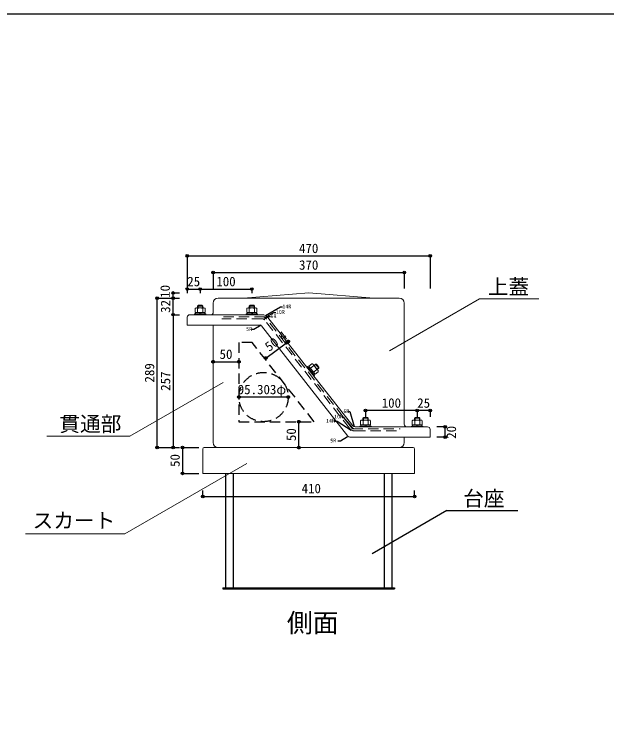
# Model space of a CAD drawing. Units: millimetres at full size, sheet at 1:10. Extents: x -4239 to 4225, y -1370 to 1390.
# Drawn here: x 1223 to 2369, y 10 to 1390 of the extents above; entities that cross this region are included whole.
import ezdxf
from ezdxf.enums import TextEntityAlignment as Align

# ---------------------------------------------------------------- set-up
doc = ezdxf.new("R2010")
doc.units = ezdxf.units.MM
doc.header["$LTSCALE"] = 10
doc.header["$PDMODE"] = 32
doc.header["$PDSIZE"] = 5
doc.linetypes.add('DASHED2', pattern=[3, 2, -1])
doc.layers.add('0-0_FRP', color=7, linetype='Continuous', lineweight=18)
for name, color, linetype in [('0-1_SUS', 7, 'Continuous'), ('0-3_開口寸法', 3, 'DASHED2'), ('0-8_FRP寸法', 3, 'Continuous'), ('0-F_図面枠', 7, 'Continuous'), ('3-8', 4, 'Continuous')]:
    doc.layers.add(name, color=color, linetype=linetype)
doc.styles.add('ＭＳ ゴシック', font='')
doc.styles.get('ＭＳ ゴシック').set_extended_font_data('MS Gothic')

msp = doc.modelspace()

# ---------------------------------------------------------------- linework, layer by layer
at = {"layer": '0-0_FRP', "color": 4}
for p, q in [((1607.49, 812.3), (1607.49, 831.3)), ((1617.49, 841.3), (1712.49, 841.3)), ((1712.49, 841.3), (1872.49, 841.3)), ((1967.49, 841.3), (1872.49, 841.3)), ((1977.49, 597.3), (1977.49, 831.3)), ((1578.29, 826.81), (1578.29, 824.17)), ((1578.29, 824.17), (1578.29, 822.4)), ((1586.69, 822.4), (1586.69, 826.81)), ((1678.29, 826.81), (1678.29, 824.17)), ((1678.29, 824.17), (1678.29, 822.4)), ((1686.69, 822.4), (1686.69, 826.81)), ((1557.49, 804.3), (1557.49, 789.3)), ((1562.49, 809.3), (1582.49, 809.3)), ((1702.62, 809.3), (1582.49, 809.3)), ((1877.64, 594.6), (1713.64, 803.94)), ((1697.26, 789.3), (1557.49, 789.3)), ((1607.49, 789.3), (1607.49, 604.3)), ((1868.2, 574.22), (1701.2, 787.39)), ((1803.36, 710.65), (1806.83, 713.37)), ((1898.29, 609.81), (1898.29, 607.17)), ((1906.69, 605.4), (1906.69, 609.81)), ((1977.49, 597.3), (1977.49, 608.3)), ((1998.29, 609.81), (1998.29, 607.17)), ((2006.69, 605.4), (2006.69, 609.81)), ((1607.49, 606.3), (1607.49, 562.3)), ((1898.29, 607.17), (1898.29, 605.4)), ((1998.29, 607.17), (1998.29, 605.4)), ((1882.36, 592.3), (2002.49, 592.3)), ((2022.49, 592.3), (2002.49, 592.3)), ((1872.13, 572.3), (2023.49, 572.3)), ((1977.49, 572.3), (1977.49, 562.3)), ((1590.49, 552.3), (1617.49, 552.3)), ((1597.49, 552.3), (1666.49, 552.3)), ((1617.49, 552.3), (1644.49, 552.3)), ((1656.49, 552.3), (1666.49, 552.3)), ((1666.49, 552.3), (1918.49, 552.3)), ((1994.49, 552.3), (1918.49, 552.3)), ((1587.49, 549.3), (1587.49, 502.3)), ((1997.49, 549.3), (1997.49, 502.3)), ((1997.49, 502.3), (1587.49, 502.3))]:
    msp.add_line(p, q, dxfattribs=at)
at = {"layer": '0-0_FRP', "color": 2}
for p, q in [((2123.04, 839.77), (1948.84, 739.2)), ((2123.04, 839.77), (2237.62, 839.77)), ((1446.51, 574.04), (1626.83, 678.14)), ((1285.61, 574.04), (1446.51, 574.04)), ((1436.76, 385.1), (1672.77, 521.36)), ((1244.16, 385.1), (1436.76, 385.1))]:
    msp.add_line(p, q, dxfattribs=at)
at = {"layer": '0-0_FRP'}
for p, q in [((1572.67, 813.4), (1572.67, 820.99)), ((1589.85, 822.4), (1575.13, 822.4)), ((1578.99, 827.51), (1577.49, 826.01)), ((1577.49, 826.01), (1577.49, 822.4)), ((1577.49, 826.01), (1587.49, 826.01)), ((1577.58, 813.4), (1577.58, 820.99)), ((1585.99, 827.51), (1578.99, 827.51)), ((1587.49, 826.01), (1585.99, 827.51)), ((1587.4, 813.4), (1587.4, 820.99)), ((1587.49, 822.4), (1587.49, 826.01)), ((1592.3, 813.4), (1592.3, 820.99)), ((1672.67, 813.4), (1672.67, 820.99)), ((1689.85, 822.4), (1675.13, 822.4)), ((1678.99, 827.51), (1677.49, 826.01)), ((1677.49, 826.01), (1677.49, 822.4)), ((1677.49, 826.01), (1687.49, 826.01)), ((1677.58, 813.4), (1677.58, 820.99)), ((1685.99, 827.51), (1678.99, 827.51)), ((1687.49, 826.01), (1685.99, 827.51)), ((1687.4, 813.4), (1687.4, 820.99)), ((1687.49, 822.4), (1687.49, 826.01)), ((1692.3, 813.4), (1692.3, 820.99)), ((1592.3, 813.4), (1572.67, 813.4)), ((1573.29, 810.9), (1573.29, 813.4)), ((1582.25, 813.4), (1573.55, 813.4)), ((1581.11, 810.9), (1573.55, 810.9)), ((1580.85, 810.9), (1581.99, 813.4)), ((1584.13, 813.4), (1582.99, 810.9)), ((1593.49, 810.9), (1583.26, 810.9)), ((1591.95, 813.4), (1584.4, 813.4)), ((1591.69, 813.4), (1591.69, 810.9)), ((1593.49, 810.9), (1593.49, 809.3)), ((1692.3, 813.4), (1672.67, 813.4)), ((1673.29, 810.9), (1673.29, 813.4)), ((1682.25, 813.4), (1673.55, 813.4)), ((1681.11, 810.9), (1673.55, 810.9)), ((1680.85, 810.9), (1681.99, 813.4)), ((1684.13, 813.4), (1682.99, 810.9)), ((1693.49, 810.9), (1683.26, 810.9)), ((1691.95, 813.4), (1684.4, 813.4)), ((1691.69, 813.4), (1691.69, 810.9)), ((1693.49, 810.9), (1693.49, 809.3)), ((1790.11, 708.91), (1788.85, 707.93)), ((1790.11, 708.91), (1796.42, 700.86)), ((1793.19, 709.04), (1791.22, 707.5)), ((1791.35, 707.34), (1803.68, 691.6)), ((1792.81, 709.52), (1798.78, 714.2)), ((1792.81, 709.52), (1804.92, 694.07)), ((1793.03, 709.25), (1797.69, 703.3)), ((1795.84, 705.66), (1801.81, 710.34)), ((1801.41, 713.14), (1810.49, 701.55)), ((1802.87, 711.28), (1805.71, 713.51)), ((1811.87, 705.63), (1805.71, 713.51)), ((1805.71, 713.51), (1807.81, 713.25)), ((1811.87, 705.63), (1809.03, 703.41)), ((1797.85, 703.09), (1796.59, 700.65)), ((1797.75, 699.17), (1802.41, 693.22)), ((1797.91, 698.96), (1799.18, 701.4)), ((1799.01, 701.61), (1804.38, 694.76)), ((1801.89, 697.93), (1807.86, 702.61)), ((1803.68, 691.6), (1802.42, 690.61)), ((1802.57, 693.01), (1804.54, 694.55)), ((1804.92, 694.07), (1810.89, 698.75)), ((1898.99, 610.51), (1897.49, 609.01)), ((1897.49, 609.01), (1897.49, 605.4)), ((1897.49, 609.01), (1907.49, 609.01)), ((1905.99, 610.51), (1898.99, 610.51)), ((1907.49, 609.01), (1905.99, 610.51)), ((1907.49, 605.4), (1907.49, 609.01)), ((1998.99, 610.51), (1997.49, 609.01)), ((1997.49, 609.01), (1997.49, 605.4)), ((1997.49, 609.01), (2007.49, 609.01)), ((2005.99, 610.51), (1998.99, 610.51)), ((2007.49, 609.01), (2005.99, 610.51)), ((2007.49, 605.4), (2007.49, 609.01)), ((1892.67, 596.4), (1892.67, 603.99)), ((1912.3, 596.4), (1892.67, 596.4)), ((1893.29, 593.9), (1893.29, 596.4)), ((1902.25, 596.4), (1893.55, 596.4)), ((1901.11, 593.9), (1893.55, 593.9)), ((1909.85, 605.4), (1895.13, 605.4)), ((1897.58, 596.4), (1897.58, 603.99)), ((1900.85, 593.9), (1901.99, 596.4)), ((1904.13, 596.4), (1902.99, 593.9)), ((1913.49, 593.9), (1903.26, 593.9)), ((1911.95, 596.4), (1904.4, 596.4)), ((1907.4, 596.4), (1907.4, 603.99)), ((1911.69, 596.4), (1911.69, 593.9)), ((1912.3, 596.4), (1912.3, 603.99)), ((1913.49, 593.9), (1913.49, 592.3)), ((1992.67, 596.4), (1992.67, 603.99)), ((2012.3, 596.4), (1992.67, 596.4)), ((1993.29, 593.9), (1993.29, 596.4)), ((2002.25, 596.4), (1993.55, 596.4)), ((2001.11, 593.9), (1993.55, 593.9)), ((2009.85, 605.4), (1995.13, 605.4)), ((1997.58, 596.4), (1997.58, 603.99)), ((2000.85, 593.9), (2001.99, 596.4)), ((2004.13, 596.4), (2002.99, 593.9)), ((2013.49, 593.9), (2003.26, 593.9)), ((2011.95, 596.4), (2004.4, 596.4)), ((2007.4, 596.4), (2007.4, 603.99)), ((2011.69, 596.4), (2011.69, 593.9)), ((2012.3, 596.4), (2012.3, 603.99)), ((2013.49, 593.9), (2013.49, 592.3))]:
    msp.add_line(p, q, dxfattribs=at)
at = {"layer": '0-0_FRP', "linetype": 'DASHED2'}
for p, q in [((1707.49, 805.3), (1619.36, 805.3)), ((1702.62, 801.3), (1624.45, 801.3)), ((1877.49, 588.3), (1707.49, 805.3)), ((1871.34, 589.67), (1707.34, 799)), ((1877.49, 588.3), (1969.52, 588.3)), ((1882.36, 584.3), (1964.52, 584.3))]:
    msp.add_line(p, q, dxfattribs=at)
at = {"layer": '0-0_FRP', "color": 4}
for points in [[(1666.49, 841.3), (1792.49, 851.3), (1918.49, 841.3)], [(1812.01, 706.76), (1809.93, 705.13), (1808.54, 704.04)], [(2027.49, 587.3), (2027.49, 572.3), (2023.49, 572.3)]]:
    msp.add_lwpolyline(points, dxfattribs=at)
at = {"layer": '0-0_FRP'}
for points in [[(1591.49, 810.9), (1571.49, 810.9), (1571.49, 809.3)], [(1691.49, 810.9), (1671.49, 810.9), (1671.49, 809.3)], [(1807.81, 713.25), (1812.13, 707.74), (1811.87, 705.63)], [(1911.49, 593.9), (1891.49, 593.9), (1891.49, 592.3)], [(2011.49, 593.9), (1991.49, 593.9), (1991.49, 592.3)]]:
    msp.add_lwpolyline(points, dxfattribs=at)
at = {"layer": '0-0_FRP', "color": 4}
for centre, radius, start, end in [((1617.49, 831.3), 10, 90, 180), ((1967.49, 831.3), 10, 0, 90), ((1562.49, 804.3), 5, 90, 180), ((1604.49, 812.3), 3, 270, 0), ((1702.62, 795.3), 14, 38.07551, 90), ((1697.26, 784.3), 5, 38.07551, 90), ((1882.36, 598.3), 6, 218.07551, 270), ((1982.49, 597.3), 5, 180, 270), ((2022.49, 587.3), 5, 0, 90), ((1872.13, 577.3), 5, 218.07551, 270), ((1590.49, 549.3), 3, 90, 180), ((1617.49, 562.3), 10, 180, 270), ((1967.49, 562.3), 10, 270, 0), ((1994.49, 549.3), 3, 0, 90)]:
    msp.add_arc(centre, radius, start, end, dxfattribs=at)
at = {"layer": '0-0_FRP'}
for centre, radius, start, end in [((1575.13, 819.57), 2.83, 29.99985, 149.99985), ((1582.49, 813.19), 9.21, 57.79585, 122.2043), ((1589.85, 819.57), 2.83, 29.99985, 149.99985), ((1675.13, 819.57), 2.83, 29.99985, 149.99985), ((1682.49, 813.19), 9.21, 57.79585, 122.2043), ((1689.85, 819.57), 2.83, 29.99985, 149.99985), ((1799.18, 711.39), 2.83, 338.07566, 98.07566), ((1798.7, 701.67), 9.21, 5.8712, 70.27966), ((1808.26, 699.81), 2.83, 338.07566, 98.07566), ((1884.56, 602.3), 10, 216.40236, 216.4616), ((1895.13, 602.57), 2.83, 29.99985, 149.99985), ((1902.49, 596.19), 9.21, 57.79585, 122.2043), ((1909.85, 602.57), 2.83, 29.99985, 149.99985), ((1995.13, 602.57), 2.83, 29.99985, 149.99985), ((2002.49, 596.19), 9.21, 57.79585, 122.2043), ((2009.85, 602.57), 2.83, 29.99985, 149.99985)]:
    msp.add_arc(centre, radius, start, end, dxfattribs=at)
at = {"layer": '0-0_FRP', "linetype": 'DASHED2'}
for centre, radius, start, end in [((1702.62, 795.3), 10, 38.07551, 90), ((1702.62, 795.3), 6, 38.07551, 90), ((1882.36, 598.3), 14, 218.07551, 270), ((1882.36, 598.3), 10, 218.07551, 270)]:
    msp.add_arc(centre, radius, start, end, dxfattribs=at)
at = {"layer": '0-1_SUS'}
for p, q in [((1631.49, 502.3), (1631.49, 280.8)), ((1646.49, 502.3), (1646.49, 280.8)), ((1938.49, 502.3), (1938.49, 280.8)), ((1953.49, 502.3), (1953.49, 280.8)), ((1626.49, 280.8), (1958.49, 280.8)), ((1626.49, 280.8), (1626.49, 279.3)), ((1626.49, 279.3), (1958.49, 279.3)), ((1958.49, 280.8), (1958.49, 279.3))]:
    msp.add_line(p, q, dxfattribs=at)
at = {"layer": '0-1_SUS', "color": 2}
for q in [(1915.35, 346.89), (2197.39, 430.2)]:
    msp.add_line((2059.65, 430.2), q, dxfattribs=at)
at = {"layer": '0-3_開口寸法', "color": 4, "linetype": 'Continuous'}
for p, q in [((1607.49, 718.18), (1657.49, 718.18)), ((1752.79, 649.95), (1657.49, 649.95)), ((1773.35, 552.3), (1773.35, 602.3))]:
    msp.add_line(p, q, dxfattribs=at)
at = {"layer": '0-3_開口寸法', "color": 2}
for points in [[(1657.49, 755.3), (1657.49, 602.3), (1803.01, 602.3)], [(1803.01, 602.3), (1683.14, 755.3), (1657.49, 755.3)]]:
    msp.add_lwpolyline(points, dxfattribs=at)
at = {"layer": '0-3_開口寸法', "color": 4, "linetype": 'Continuous'}
msp.add_lwpolyline([(1709.31, 725.36), (1749.55, 755.04), (1752.77, 757.41)], dxfattribs=at)
at = {"layer": '0-3_開口寸法', "color": 2}
msp.add_circle((1705.14, 649.95), 47.65, dxfattribs=at)
at = {"layer": '0-3_開口寸法', "color": 6}
for p in [(1752.77, 757.41), (1749.55, 755.04), (1607.49, 718.18), (1657.49, 718.18), (1709.31, 725.36), (1657.49, 649.95), (1752.79, 649.95), (1773.35, 602.3), (1773.35, 552.3)]:
    msp.add_point(p, dxfattribs=at)
at = {"layer": '0-8_FRP寸法', "color": 4}
for p, q in [((1557.49, 922.97), (2027.49, 922.97)), ((1607.49, 890.73), (1977.49, 890.73)), ((1557.49, 858.82), (1582.49, 858.82)), ((1582.49, 858.82), (1682.49, 858.82)), ((1529.98, 841.3), (1529.98, 851.3)), ((1708.72, 807.46), (1738, 824.37)), ((1738, 824.37), (1741.58, 824.37)), ((1705.78, 800.36), (1714.75, 805.54)), ((1707.98, 803.63), (1725.23, 813.58)), ((1714.75, 805.54), (1718.67, 805.54)), ((1725.23, 813.58), (1729.02, 813.58)), ((2002.49, 623.8), (1902.49, 623.8)), ((2027.49, 623.8), (2002.49, 623.8)), ((1856.92, 611.07), (1859.48, 611.07)), ((1859.48, 611.07), (1877.29, 589.59)), ((1841.55, 603.62), (1847.52, 603.62)), ((1847.52, 603.62), (1874.97, 586.18)), ((2056.48, 572.3), (2056.48, 592.3)), ((1867.85, 573.03), (1853.81, 564.92)), ((1548.4, 552.3), (1548.4, 502.3)), ((1853.81, 564.92), (1849.14, 564.92)), ((1587.49, 457.45), (1997.49, 457.45)), ((1587.49, 457.45), (1997.49, 457.45))]:
    msp.add_line(p, q, dxfattribs=at)
at = {"layer": '0-8_FRP寸法'}
for p, q in [((1557.49, 922.97), (1557.49, 859.87)), ((2027.49, 922.97), (2027.49, 859.87)), ((1607.49, 890.73), (1607.49, 859.87)), ((1977.49, 890.73), (1977.49, 859.87)), ((1557.49, 858.82), (1557.49, 850.79)), ((1582.49, 858.82), (1582.49, 850.79)), ((1682.49, 858.82), (1682.49, 850.79)), ((1529.98, 851.3), (1542.42, 851.3)), ((1499.06, 841.3), (1529.98, 841.3)), ((1499.06, 841.3), (1528.77, 841.3)), ((1529.98, 841.3), (1542.42, 841.3)), ((1529.98, 809.3), (1542.42, 809.3)), ((1529.98, 809.3), (1542.42, 809.3)), ((1529.98, 809.3), (1542.42, 809.3)), ((1902.49, 623.8), (1902.49, 611.89)), ((2002.49, 623.8), (2002.49, 611.89)), ((2027.49, 623.8), (2027.49, 611.89)), ((2056.48, 592.3), (2040.74, 592.3)), ((2056.48, 572.3), (2040.74, 572.3)), ((1499.06, 552.3), (1529.98, 552.3)), ((1499.06, 552.3), (1528.77, 552.3)), ((1529.98, 552.3), (1542.42, 552.3)), ((1529.98, 552.3), (1542.42, 552.3)), ((1548.4, 552.3), (1579.82, 552.3)), ((1548.4, 552.3), (1579.82, 552.3)), ((1548.4, 502.3), (1579.82, 502.3)), ((1587.49, 457.45), (1587.49, 468.96)), ((1587.49, 457.45), (1587.49, 468.96)), ((1997.49, 457.45), (1997.49, 468.96)), ((1997.49, 457.45), (1997.49, 468.96))]:
    msp.add_line(p, q, dxfattribs=at)
at = {"layer": '0-8_FRP寸法', "color": 4}
for points in [[(1700.2, 788.89), (1686.16, 780.79), (1681.48, 780.79)], [(1870.22, 621.92), (1872.17, 621.92), (1880.34, 593.01)]]:
    msp.add_lwpolyline(points, dxfattribs=at)
at = {"layer": '0-8_FRP寸法', "color": 6}
for p in [(1557.49, 922.97), (2027.49, 922.97), (1607.49, 890.73), (1977.49, 890.73), (1557.49, 858.82), (1582.49, 858.82), (1682.49, 858.82), (1499.06, 841.3), (1529.98, 851.3), (1529.98, 841.3), (1529.98, 809.3), (1902.49, 623.8), (2002.49, 623.8), (2027.49, 623.8), (2056.48, 592.3), (2056.48, 572.3), (1499.06, 552.3), (1529.98, 552.3), (1548.4, 552.3), (1548.4, 502.3), (1587.49, 457.45), (1997.49, 457.45)]:
    msp.add_point(p, dxfattribs=at)
at = {"layer": '0-F_図面枠'}
msp.add_lwpolyline([(4224.9, -1369.66), (4224.9, 1390.34), (224.9, 1390.34), (224.9, -1369.66)], dxfattribs=at)
at = {"layer": '3-8'}
for p, q in [((1499.06, 552.3), (1499.06, 841.3)), ((1529.98, 809.3), (1529.98, 841.3)), ((1529.98, 809.3), (1529.98, 552.3))]:
    msp.add_line(p, q, dxfattribs=at)

# ---------------------------------------------------------------- texts
at = {"layer": '0-0_FRP', "color": 2, "style": 'ＭＳ ゴシック'}
for s, p in [('上蓋', (2139.06, 839.96)), ('貫通部', (1310.03, 574.53)), ('スカート', (1258.18, 387.67))]:
    msp.add_text(s, height=29.33, dxfattribs=at).set_placement(p, align=Align.BOTTOM_LEFT)
at = {"layer": '0-0_FRP', "color": 6, "style": 'ＭＳ ゴシック'}
msp.add_text('側面', height=36.66, dxfattribs=at).set_placement((1750.26, 183.94), align=Align.BOTTOM_LEFT)
at = {"layer": '0-1_SUS', "color": 2, "style": 'ＭＳ ゴシック'}
msp.add_text('台座', height=29.33, dxfattribs=at).set_placement((2091.4, 430.28), align=Align.BOTTOM_LEFT)
at = {"layer": '0-3_開口寸法', "style": 'ＭＳ ゴシック'}
for s, rotation, p in [('4', 36.402, (1746.13, 752.51)), ('50', 36.402, (1719.37, 732.78)), ('50', 90, (1773.35, 564.8))]:
    msp.add_text(s, height=18.33, rotation=rotation, dxfattribs=at).set_placement(p, align=Align.BOTTOM_LEFT)
for s, p in [('50', (1619.99, 718.18)), ('95.303φ', (1655.14, 649.95))]:
    msp.add_text(s, height=18.33, dxfattribs=at).set_placement(p, align=Align.BOTTOM_LEFT)
at = {"layer": '0-8_FRP寸法', "style": 'ＭＳ ゴシック'}
for s, p in [('470', (1773.74, 922.97)), ('370', (1773.74, 890.73)), ('25', (1557.49, 858.82)), ('100', (1613.74, 858.82)), ('100', (1933.74, 623.8)), ('25', (2002.49, 623.8)), ('410', (1778.74, 458.5))]:
    msp.add_text(s, height=18.33, dxfattribs=at).set_placement(p, align=Align.BOTTOM_LEFT)
for s, p in [('10', (1529.25, 841.84)), ('32', (1529.98, 812.8)), ('289', (1499.06, 678.05)), ('257', (1529.98, 662.05)), ('20', (2083.09, 569.17)), ('50', (1548.4, 514.8))]:
    msp.add_text(s, height=18.33, rotation=90, dxfattribs=at).set_placement(p, align=Align.BOTTOM_LEFT)
at = {"layer": '0-8_FRP寸法', "color": 6, "style": 'ＭＳ ゴシック'}
for s, p in [('14R', (1741.58, 819.37)), ('10R', (1729.02, 808.58)), ('6R', (1718.67, 800.54)), ('5R', (1671.48, 775.79)), ('6R', (1859.7, 616.78)), ('14R', (1826.13, 598.35)), ('10R', (1841.72, 606.3)), ('5R', (1834.14, 559.92))]:
    msp.add_text(s, height=7.331, dxfattribs=at).set_placement(p, align=Align.BOTTOM_LEFT)

doc.saveas('drawing.dxf')
